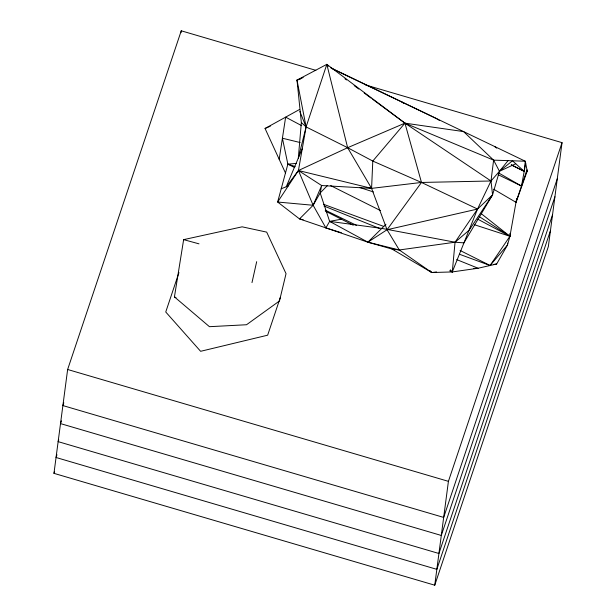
<?xml version="1.0" encoding="UTF-8"?>
<svg xmlns="http://www.w3.org/2000/svg" width="616" height="616" viewBox="0 0 616 616"><rect width="100%" height="100%" fill="white"/><g stroke="black" fill="none" stroke-linecap="round" stroke-linejoin="round"><path stroke-width="0.92" d="M509.986 233.395L509.925 236.259L507.492 245.014L496.65 264.01L478.108 268.237L452.283 271.933L431.793 272.549L391.969 249.033L399.291 249.973L455.047 242.219L463.917 242.866L492.569 194.887L499.46 171.302L508.046 160.63M436.528 271.941L431.793 272.549L399.291 249.973L387.048 229.745L371.587 188.365L372.788 161.061L404.943 123.154L463.563 131.585L493.608 160.137L499.46 171.302L490.998 180.989L477.531 209.055L452.283 271.933L449.657 270.778M507.63 243.097L507.492 245.014L490.09 265.504L459.474 254.254M328.328 66.235L326.827 64.349L297.004 80.103L301.347 122.576L298.306 158.119L306.098 126.927L326.827 64.349L404.943 123.154L490.998 180.989L492.569 194.887L469.161 230.199L455.047 242.219L452.283 271.933L450.558 271.094M372.649 99.276L404.943 123.154L493.608 160.137L490.998 180.989L421.475 182.451L371.587 188.365L321.66 185.547L298.429 170.524L306.098 126.927L297.004 80.103L303.195 77.524M365.65 84.969L562.038 142.65L548.363 246.508L434.75 585.2L53.962 473.35L67.637 369.492L181.25 30.8L315.862 70.34M181.004 32.702L181.25 30.8M434.75 585.2L448.417 481.342L562.038 142.65M279.187 159.29L285.639 117.148L301.701 125.679M174.436 296.897L183.637 239.639L242.134 226.827L266.682 232.117L286.04 273.658L279.479 300.962L246.523 324.74L209.448 326.688L174.436 296.897L176.022 297.605M516.67 198.583L509.925 236.259L490.09 265.504L460.098 250.473M498.167 174.698L521.506 186.071L525.679 163.263M251.983 282.621L256.68 261.669M300.138 142.542L282.413 138.215L287.865 164.156L277.639 202.033L299.515 218.911L367.875 242.18L394.648 249.796M63.802 402.833L62.886 405.567L443.674 517.417L557.288 178.732M61.431 420.874L60.514 423.6L441.295 535.458L554.916 196.766M58.751 439.824L58.135 441.641L438.923 553.491L552.537 214.807M56.965 454.762L56.048 457.495L436.836 569.346L550.45 230.661M53.962 473.35L54.57 471.525M178.971 272.565L165.743 311.996L200.616 351.305L267.652 335.189L280.326 297.413M493.608 189.197L516 202.31L527.003 169.824M516 202.31L527.242 171.025L525.271 161.223L330.569 67.698M302.264 148.726L286.224 186.779L298.429 170.524L347.64 147.701L404.943 123.154L421.475 182.451L477.531 209.055L492.569 194.887M526.326 172.634L527.242 171.025M341.356 232.725L325.879 227.928L329.622 221.375L320.181 192.954L321.66 185.547L313.144 205.274L299.515 218.911L303.18 219.758M326.827 64.349L347.64 147.701L371.587 188.365L298.429 170.524L277.639 202.033L313.144 205.274L325.879 227.928M341.364 219.188L329.622 221.375L367.875 242.18L387.048 229.745L421.475 182.451L372.788 161.061L347.64 147.701L306.098 126.927L301.347 122.576M385.947 224.27L367.875 242.18L399.291 249.973M327.312 185.639L320.181 192.954L313.144 205.274L298.429 170.524M285.462 172.981L265.057 128.482L299.63 109.44M515.754 163.748L499.46 171.302L512.458 160.784L524.201 171.348L525.271 161.223L493.608 160.137M265.057 128.482L270.309 126.203M281.219 188.75L288.226 185.986M297.004 80.103L300.5 78.94M387.048 229.745L477.531 209.055L455.047 242.219L382.066 228.451L329.622 221.375L331.393 222.068M493.84 264.38L496.65 264.01M294.718 167.591L287.865 164.156L296.388 163.394M473.396 268.453L478.108 268.237L456.726 259.606M369.723 187.865L371.587 188.365M183.637 239.639L198.999 243.844M67.637 369.492L448.417 481.342M287.865 164.156L295.141 166.52M359.759 187.503L373.411 191.93M474.428 224.732L509.925 236.259L481.258 213.698M323.539 204.304L383.853 226.465M323.985 206.014L379.217 228.313M332.732 68.984L436.313 118.488L439.578 120.513M325.286 210.179L356.387 225.302M511.288 164.972L524.201 171.348L511.349 164.795M330.707 185.632L380.403 210.533M325.271 211.042L353.222 225.186M477.747 219.165L509.925 236.259L479.202 216.586M498.983 173.142L521.506 186.071M402.032 102.102L403.588 103.219M344.975 78.802L346.515 79.941M354.2 85.624L358.812 89.035M364.195 93.016L371.117 98.136M494.417 146.4L496.704 148.117M429.829 270.463L431.793 272.549M450.335 269.839L452.283 271.933M299.853 111.465L306.098 126.927"/></g></svg>
